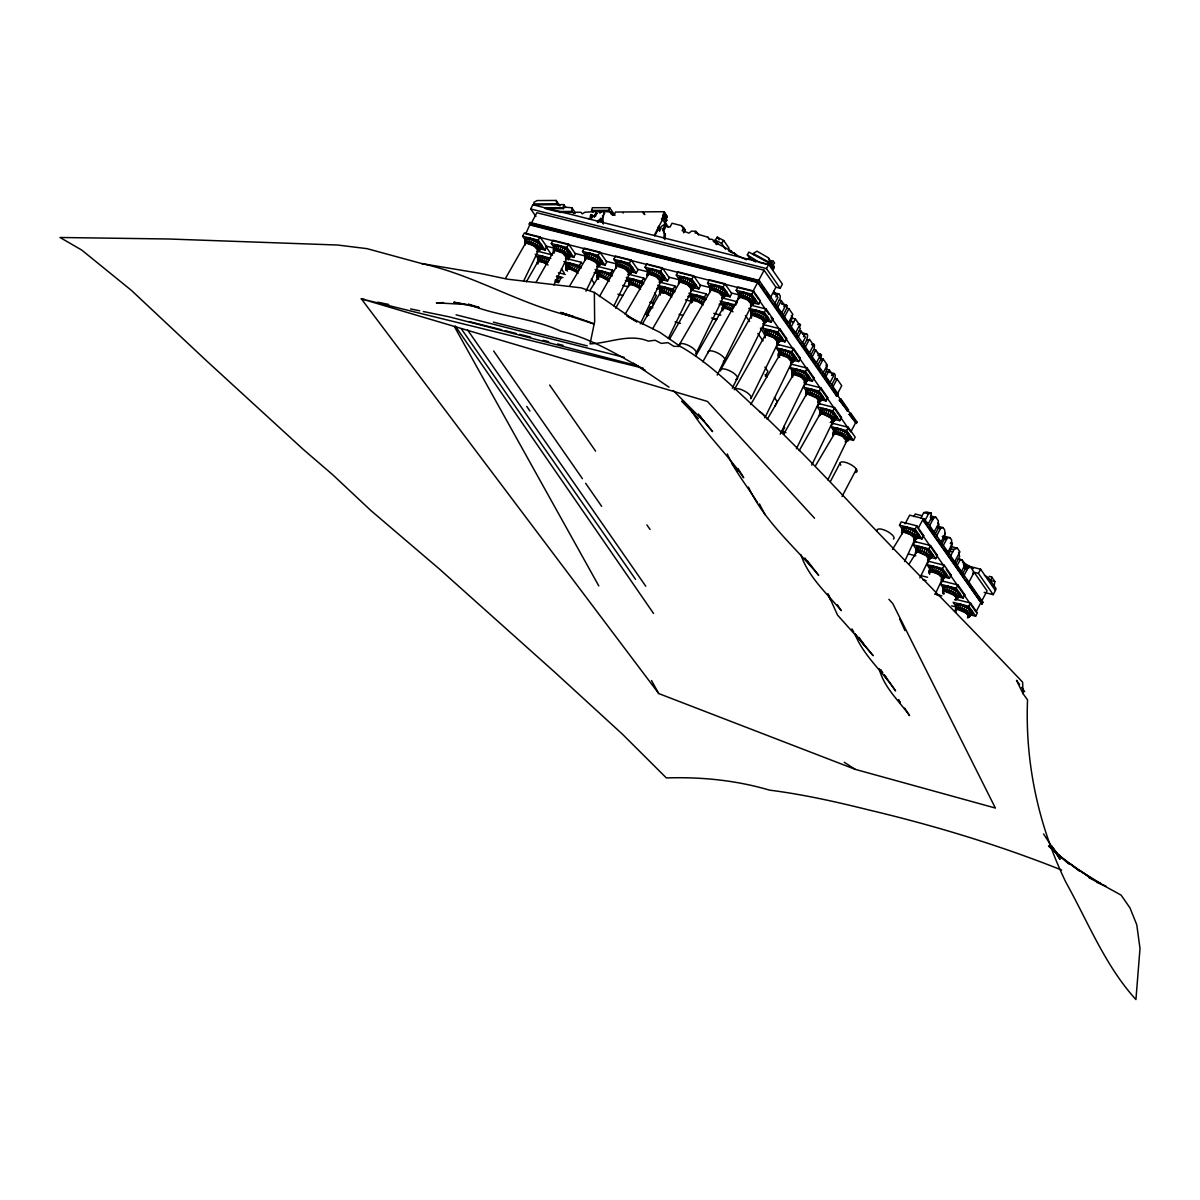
<?xml version="1.0" encoding="UTF-8"?>
<svg xmlns="http://www.w3.org/2000/svg" width="1200" height="1200" viewBox="0 0 1200 1200"><rect width="100%" height="100%" fill="white"/><g stroke="black" fill="none" stroke-linecap="round" stroke-linejoin="round"><path stroke-width="1.5" d="M523.605 281.085L538.26 250.875L534.015 245.925L527.325 243.405L528.54 237.885L534.81 239.88L541.68 245.145L542.055 247.905L537 251.73L542.055 247.905C540.135 241.845 531.765 237.81 525.615 238.845L525.255 243.705L505.485 278.415M539.895 261.465L541.095 255.96L549.54 259.14L546.57 263.985L541.41 261.735L537.825 261.78L526.335 281.85M553.875 284.985L566.91 258.135L562.65 253.17L555.975 250.65L557.19 245.13L563.46 247.125L570.33 252.39L570.705 255.15L565.65 258.99L570.705 255.15C568.785 249.09 560.4 245.055 554.265 246.09L553.905 250.95L535.98 282.405M568.545 268.71L569.745 263.205L580.14 267.72L576.765 272.295L570.045 268.98L567.315 268.725L566.085 270.36L566.295 264.87L567.135 263.595L569.745 263.205M588.735 258.825L587.235 258.555L588.435 253.035L590.325 253.38L588.735 258.825L595.455 262.14L598.17 266.04L585.945 291.21M601.305 276.9L599.79 276.615L601.005 271.11L602.88 271.44L601.305 276.9L609.285 281.295M613.935 305.835L629.415 273.945L625.155 268.98L618.48 266.46L619.695 260.94L625.965 262.935L632.835 268.2L633.21 270.975L628.155 274.8L633.51 270.405M631.05 284.535L632.25 279.015L642.645 283.53L639.27 288.105L632.55 284.805L628.98 284.835L615.645 308.16M640.305 323.805L660.675 281.85L656.415 276.885L649.74 274.365L650.94 268.86L657.21 270.84L664.095 276.105L664.455 278.88L659.4 282.705L664.755 278.31M662.295 292.44L663.51 286.92L673.89 291.435L670.515 296.01L665.505 293.25L660.225 292.74L642.3 324.195M668.295 338.43L691.92 289.755L687.675 284.79L680.985 282.27L682.2 276.765L684.075 277.095M703.05 305.01L698.52 301.92L693.555 300.345L694.755 294.825L696.645 295.17M696.285 353.04L723.18 297.66L718.92 292.695L712.245 290.175L713.445 284.67L719.715 286.665L726.6 291.915L726.96 294.69L721.905 298.515L727.26 294.12M724.8 308.25L726.015 302.73L734.445 305.925L731.475 310.77L726.315 308.52L722.73 308.55L695.58 356.265M717.165 375.12L751.83 304.905L747.57 299.955L740.895 297.435L742.095 291.915L748.365 293.91L755.25 299.16L755.61 301.935L750.555 305.76L755.91 301.365M732.315 388.245L764.385 322.98L761.67 319.065L753.45 315.495L754.65 309.975L760.935 311.97L767.805 317.235L768.18 320.01L763.11 323.835L768.18 320.01C766.245 313.935 757.875 309.9 751.74 310.935L751.38 315.795L720.54 370.005M751.2 398.07L778.095 342.675L773.835 337.725L767.16 335.205L768.36 329.685L774.63 331.68L781.515 336.945L781.875 339.705L776.82 343.545L781.875 339.705C779.955 333.645 771.585 329.61 765.45 330.645L765.09 335.505L734.25 389.715A9.48 3.345 27.7 0 1 744.765 391.185A9.48 3.345 27.7 0 1 750.675 398.775M764.91 417.78L791.79 362.385L787.545 357.435L780.855 354.915L782.07 349.395L788.34 351.39L795.21 356.655L795.585 359.415L790.53 363.24M780.24 434.13L805.5 382.095L801.24 377.145L794.565 374.625L795.765 369.105L802.05 371.1L808.92 376.365L809.28 379.125L804.225 382.95L809.58 378.555M796.395 448.8L819.21 401.805L816.495 397.905L808.275 394.335L809.475 388.815L811.35 389.16M823.485 414.315L821.97 414.045L823.185 408.525L825.06 408.87L823.485 414.315L830.19 417.615L832.905 421.515L811.725 465.165M827.88 479.835L846.615 441.225L842.355 436.275L835.68 433.755L836.88 428.235L838.77 428.58M915.09 538.995L910.875 534.81L904.2 532.29L905.4 526.785L913.845 529.965L919.17 535.245L915.09 538.995L904.545 561.6M919.875 577.95L928.845 559.485L926.13 555.585L917.895 552L919.11 546.495L925.38 548.475L932.265 553.74L932.625 556.515L927.57 560.34L932.925 555.945M935.205 594.3L942.51 578.4L938.28 574.23L931.605 571.71L932.805 566.205L939.09 568.185L945.96 573.45L946.335 576.225L941.265 580.05L946.635 575.655M955.83 599.46L955.725 597.165L953.535 595.005L945.315 591.42L946.515 585.9L952.785 587.895L959.67 593.16L960.03 595.935L954.975 599.76L960.03 595.935C958.11 589.86 949.74 585.825 943.605 586.875L942.855 593.07L943.365 587.01L944.01 589.17L940.62 584.28L942.33 581.01L957.96 584.955L964.815 594.81L963.09 598.08L958.425 596.895M968.385 617.52L968.775 616.185L966.09 613.065L957.87 609.495L959.085 603.975L965.355 605.97L972.225 611.22L972.6 613.995L967.53 617.82L972.9 613.425M782.925 315.63L786.84 308.145L786.99 305.55L781.485 303.33L782.175 304.335M831.36 385.455L835.02 378.48L835.215 374.925L834.27 373.545L829.47 372.33M973.065 574.29L973.245 571.02L970.545 567.12L963.705 565.395M604.26 212.31L602.64 219.66L603.315 223.995L602.1 218.895L604.26 212.31L603.45 211.35L610.95 212.07L612.885 214.845M928.11 524.19L930.69 519.27L931.365 513.195L926.565 511.98L923.715 512.61L920.7 518.355M663.81 238.185L664.38 233.385L662.715 229.365L665.775 223.545L661.485 226.365L659.4 230.37L657.39 229.32M664.8 239.595L665.355 234.81L662.715 229.365M663.06 215.805L664.125 211.71L667.17 216.675L665.97 219.99L666.87 220.215L664.38 223.035L665.625 223.35L661.47 218.85L663.96 216.03L663.06 215.805L665.97 219.99M935.115 534.36L938.415 528.06L938.955 524.115L938.085 522.855M991.035 581.46L991.665 576.945L989.28 576.345M994.185 585.975L994.815 581.475L991.665 576.945M823.545 376.68L826.32 371.4L827.01 366.63L825.93 365.085M585.33 255.135L585.285 254.13L584.775 260.205L585.525 253.995L588.435 253.035M834.27 428.625L833.22 435.405L833.97 429.195L836.88 428.235M528.84 243.675L530.445 238.23M541.41 261.735L543 256.29M557.49 250.92L559.095 245.475M555.39 279.705L555.105 281.445L558.57 282.75L561.075 277.65L558.855 276.69L556.8 281.985M570.045 268.98L571.65 263.55M619.995 266.73L621.6 261.285M632.55 284.805L634.155 279.36M651.24 274.635L652.845 269.19M663.81 292.71L665.415 287.265M682.5 282.54L684.105 277.11L690.63 279.945L695.97 285.225L692.985 289.59L690.66 290.61L696.015 286.215M695.055 300.615L696.66 295.17L701.025 296.82L705.15 299.34L701.775 303.915M713.745 290.445L715.35 285.015M726.315 308.52L727.92 303.075M742.395 297.705L744 292.26M754.965 315.765L756.57 310.32M768.66 335.475L770.265 330.03M782.37 355.185L783.975 349.74M796.08 374.895L797.67 369.45M809.775 394.605L811.38 389.16M837.18 434.025L838.785 428.58L847.275 432.75L850.65 436.695L846.57 440.445M905.7 532.56L907.305 527.13M919.41 552.27L921.015 546.84M933.12 571.98L934.725 566.535M946.815 591.69L948.42 586.245M959.385 609.765L960.99 604.32M553.785 247.8L554.04 246.225L554.01 253.26M585.03 255.705L585.09 259.725M616.29 263.61L616.035 268.11L616.245 262.62L616.29 263.61L617.07 261.33L619.695 260.94M739.485 292.305L738.435 299.085L738.645 293.58L739.485 292.305L742.095 291.915M793.155 369.495L791.865 374.715L792.6 377.235L792.315 370.77L793.155 369.495L795.765 369.105M809.475 388.815L806.85 389.205L806.025 390.48L805.815 395.985L806.325 389.91L806.685 392.685L806.37 390.9M817.575 365.49L820.695 359.55L821.445 355.125L817.35 353.01M833.475 430.89L833.535 434.925M803.775 345.645L806.895 339.705L807.66 335.295L806.79 334.035L801.99 332.82L802.86 334.08M617.07 261.33L616.41 266.775L599.4 296.595M694.755 294.825L692.145 295.215L691.485 300.645L669.855 338.595M726.015 302.73L723.39 303.12L722.73 308.55M806.85 389.205L806.205 394.635L783.66 434.22M823.185 408.525L820.56 408.915L819.9 414.345L799.2 450.675M932.805 566.205L929.895 567.165L929.64 574.32M959.085 603.975L956.16 604.935L955.905 612.09M789.57 325.485L792.45 317.16L791.31 315.51M537.93 264.075L537.645 257.625L538.485 256.35L541.095 255.96M567.435 271.095L566.4 269.895L567.135 263.595M660.885 287.31L659.565 291.645L660.33 295.035L660.06 288.585L660.885 287.31L663.51 286.92M751.485 318.105L751.215 311.655L750.99 317.145L751.215 311.655L752.04 310.365L754.65 309.975M534.12 204.825L533.985 202.26L537.12 200.565L556.155 200.445L559.95 205.905M610.95 212.07L610.59 213.345L614.055 215.295L615.45 212.04L622.575 211.995L623.115 213.015L623.655 211.98L642.945 211.86L644.88 214.635M557.205 204.675L556.155 200.445M599.415 212.07L601.05 212.13L599.94 212.835L599.055 211.38L584.88 212.235L582.24 213.87L580.815 212.265L576.015 212.295L573.78 213.48L571.98 211.44L556.92 211.53L545.415 208.62L563.535 208.62L563.82 204.63L533.31 204.825M563.535 208.62L563.37 206.175M592.83 212.19L591.6 210.42L592.38 207.72L609.645 207.705L614.97 215.355M612.06 214.86L608.895 210.3L609.645 207.705M530.535 244.215L532.59 238.905M543.09 262.275L545.145 256.98M559.185 251.46L561.225 246.165M571.74 269.52L573.795 264.225M590.43 259.365L592.485 254.07L598.83 257.565L602.205 261.495L599.22 265.875L596.895 266.895L602.25 262.485M603 277.425L605.04 272.13L607.275 273.105L611.385 275.625L608.01 280.2M621.69 267.27L623.73 261.975M634.245 285.345L636.3 280.035M652.935 275.175L654.99 269.88M665.505 293.25L667.545 287.94M684.195 283.08L686.235 277.785M696.75 301.155L698.805 295.845M715.44 290.985L717.495 285.69M728.01 309.06L730.05 303.75M744.09 298.245L746.145 292.935M756.66 316.305L758.7 311.01M770.355 336.015L772.41 330.705M784.065 355.725L786.105 350.415M797.76 375.435L799.815 370.125M811.47 395.145L813.525 389.835L819.87 393.33L823.245 397.275L820.26 401.655L817.935 402.66L823.29 398.265M825.18 414.855L827.22 409.545L833.565 413.04L836.955 416.985L833.97 421.365L830.415 422.385L833.97 421.365L836.7 418.545C834.765 412.485 826.395 408.45 820.26 409.485M838.875 434.565L840.93 429.255M907.395 533.1L909.45 527.805M921.105 552.81L923.16 547.515M934.815 572.52L936.855 567.225M948.51 592.23L950.565 586.935M961.08 610.305L963.12 604.995M532.29 244.98L534.81 239.88M544.86 263.04L547.38 257.94M560.94 252.225L563.46 247.125M573.51 270.285L576.015 265.2M592.2 260.13L594.705 255.03M604.755 278.205L607.275 273.105M623.445 268.035L625.965 262.935M636.015 286.11L638.52 281.01M654.705 275.94L657.21 270.84M667.26 294.015L669.78 288.915M685.95 283.845L688.47 278.76M698.52 301.92L701.025 296.82M717.21 291.75L719.715 286.665M729.765 309.825L732.285 304.725M745.86 299.01L748.365 293.91M758.415 317.07L760.935 311.97M772.125 336.78L774.63 331.68M785.82 356.49L788.34 351.39M799.53 376.2L802.05 371.1M813.24 395.91L815.745 390.81M826.935 415.62L829.455 410.52M840.645 435.33L843.15 430.23M909.165 533.865L911.67 528.78M922.875 553.575L925.38 548.475M936.57 573.285L939.09 568.185M950.28 592.995L952.785 587.895M962.835 611.07L965.355 605.97M535.905 216.435L530.685 208.935L532.875 204.765L768.675 264.42L782.37 284.115L780.195 288.285L775.905 287.205L764.085 270.21L536.85 212.715L531.3 223.29L756.735 280.32M537.84 251.445L539.805 250.095C538.08 244.65 530.58 241.035 525.075 241.965L524.88 245.055L525.39 238.98L526.035 241.155L522.63 236.25L524.355 232.995L539.985 236.94L546.825 246.795L545.115 250.065L540.435 248.88M529.95 224.445L525.75 233.85L567.315 244.365M525.615 238.845L528.54 237.885M525.435 239.97L525.915 238.275M526.995 237.9L525.255 243.705M536.97 241.08L534.015 245.925M545.115 250.065L538.26 240.21L539.985 236.94M538.92 242.415L535.56 246.975M540.54 243.795L536.82 248.07M541.68 245.145L537.735 249.135M542.31 246.345L538.23 250.095M542.355 247.335L538.365 251.055L536.97 251.07L552.54 255M538.485 256.35L537.435 263.115L538.185 256.92L539.25 256.545L549.24 259.71M539.55 255.975L538.68 261.48M554.685 248.4L551.28 243.51L553.005 240.24L568.62 244.185L575.475 254.04L573.765 257.31L569.085 256.125M554.265 246.09L557.19 245.13M555.645 245.145L553.905 250.95M565.62 248.325L562.65 253.17M573.765 257.31L566.91 247.455L568.62 244.185M567.57 249.66L564.195 254.22M569.175 251.04L565.47 255.33M570.33 252.39L566.385 256.38M591.675 218.265L592.215 217.23L590.34 216.12L591.15 214.56L594.36 216.84L595.395 216.255L596.895 213.39L595.575 211.395M570.96 253.59L566.88 257.34M571.005 254.58L570.165 255.87L567.555 256.26M568.365 260.025L570.03 256.86M590.34 216.12L591.69 216.465L588.885 218.79M566.595 264.3L566.4 269.895M568.2 263.22L567.315 268.725M593.835 216.075L596.37 212.625L596.895 213.39M597.36 221.85L600.735 218.4L601.365 221.91L600.735 218.4M585.09 255.075L582.54 251.415L584.25 248.145L599.88 252.09L606.735 261.945L605.01 265.215L598.785 263.64M597.885 222.615L601.26 219.165M604.8 213.075L603.99 212.115M578.19 266.385L575.22 271.23M581.19 267.99L579.465 265.53L581.19 262.26L565.56 258.3M586.89 253.05L586.005 258.57L569.985 285.435M596.88 256.23L593.91 261.075M605.01 265.215L598.155 255.36L599.88 252.09M598.83 257.565L595.455 262.14M600.435 258.945L596.73 263.235M601.59 260.295L597.645 264.3M598.8 264.165L601.725 263.205L596.88 266.22L612.435 270.165L613.29 271.395M602.205 261.495L598.125 265.245M598.38 271.5L597.06 275.82L597.825 279.225L597.555 272.775L598.38 271.5L601.005 271.11M597.855 272.205L597.105 276.72L598.695 279M599.46 271.125L598.575 276.63L589.92 290.49M616.335 262.995L613.785 259.32L615.51 256.05L631.125 259.995L637.98 269.85L636.27 273.12L631.59 271.95M609.435 274.29L606.465 279.15M612.435 275.895L610.725 273.435L612.435 270.165M618.15 260.97L616.41 266.775M628.125 264.135L625.155 268.98M636.27 273.12L629.415 263.265L631.125 259.995M630.075 265.47L626.7 270.045M631.68 266.85L627.975 271.14M632.835 268.2L628.89 272.205M633.465 269.4L629.385 273.15M629.64 279.405L628.59 286.185L629.34 279.975L632.25 279.015M630.705 279.03L629.82 284.535M654.3 235.215L662.73 219.165M654.75 235.875L657.84 229.965M663.69 230.775L666.15 226.11L665.16 224.7M650.94 268.86L648.33 269.25L648.45 272.115L645.045 267.225L646.755 263.955L662.385 267.9L669.24 277.755L667.515 281.025L662.85 279.855L659.385 282.045M640.695 282.195L637.725 287.055M643.695 283.8L641.97 281.34L643.695 278.07L628.065 274.11M647.79 269.955L647.28 276.015L648.33 269.25M647.835 270.945L648.03 269.82C654.165 268.77 662.535 272.805 664.455 278.88M649.395 268.875L648.51 274.38L625.125 314.25M659.385 272.04L656.415 276.885M667.515 281.025L660.66 271.17L662.385 267.9M666.15 226.11L670.02 227.1L672.045 223.245L681.24 225.57L683.61 227.79L682.08 230.7L689.055 233.1L691.545 231.075L695.85 231.345L698.61 235.05M661.335 273.375L657.96 277.95M683.565 232.815L685.095 229.905L683.61 227.79M662.94 274.755L659.235 279.045M664.095 276.105L660.15 280.11M664.71 277.32L660.63 281.055M647.31 315.96L646.41 314.685L650.385 307.125L652.86 307.755M652.32 303.195L656.325 295.605L654.555 293.07M661.965 286.935L661.08 292.44M682.2 276.765L679.05 277.86L679.71 280.05L676.29 275.13L678.015 271.86L693.63 275.82L700.485 285.675L698.775 288.945L692.535 287.355M671.94 290.1L668.97 294.96M679.05 277.86L678.54 283.92L679.575 277.155M674.94 291.705L673.23 289.245L674.94 285.975L659.325 282.015M679.095 278.85L678.855 283.455M680.655 276.78L679.77 282.285L652.68 328.665M690.63 279.945L687.675 284.79M698.775 288.945L691.92 279.09L693.63 275.82M692.58 281.28L689.205 285.855M715.425 241.56L716.46 244.5L715.425 241.56L711.765 239.22L709.515 239.34L707.97 237.255L699.345 234.645L697.125 232.92M694.185 282.66L690.48 286.95M695.34 284.01L691.395 288.015M695.97 285.225L691.89 288.975M693.21 294.84L691.485 300.645M713.445 284.67L710.295 285.765L710.67 288.54L707.55 283.035L709.26 279.765L724.89 283.725L731.745 293.58L730.02 296.85L725.355 295.665L722.76 298.215M703.2 298.005L700.23 302.865M706.2 299.61L704.475 297.15L706.2 293.88L690.57 289.92L692.01 289.935L695.475 286.92L692.565 287.88M710.835 285.06L709.785 291.825L710.535 285.63C716.67 284.595 725.04 288.615 726.96 294.69M710.295 285.765L710.1 291.36M711.9 284.685L711.015 290.19L679.335 344.7M714.99 242.37L731.025 250.785L730.425 251.925L734.01 252.84L737.685 255.69L746.22 259.71L749.67 258.225L755.715 262.005M721.89 287.85L718.92 292.695M730.02 296.85L723.165 286.995L724.89 283.725M723.84 289.185L720.465 293.76M725.445 290.58L721.74 294.855M726.6 291.915L722.655 295.92M727.215 293.13L723.135 296.88M749.67 258.225L747.345 254.88L748.815 252.075L769.74 263.385L768.975 264.84M724.47 302.745L723.585 308.265M738.945 293.01L739.59 295.185L736.2 290.28L737.91 287.01L753.54 290.97L760.395 300.825L758.67 304.095L752.46 303.03M702.795 361.815L738.405 298.29L740.895 297.435M740.55 291.93L739.665 297.435M736.35 302.52L738.855 297.765M750.54 295.095L747.57 299.955M764.085 270.21L758.535 280.77L759.51 281.01L758.58 282.795L530.37 225.06M758.67 304.095L751.815 294.24L753.54 290.97M758.145 282.18L759.09 280.395L529.905 222.42L528.96 224.19L758.145 282.18L837.375 396.105L838.305 394.335L759.09 280.395M773.535 268.86L768.795 262.02L769.56 260.565L768.375 257.79L756.99 251.175L753.135 253.56L754.08 254.925M780.195 288.285L766.485 268.59L768.675 264.42M752.49 296.43L749.115 301.005M754.095 297.825L750.39 302.1M755.25 299.16L751.305 303.165M755.865 300.375L751.785 304.125M772.77 270.315L774.315 267.39L773.13 264.615M753.12 309.99L751.38 315.795M775.905 287.205L770.355 297.765L766.41 292.095M763.095 313.17L760.125 318.015M766.095 309.03L772.95 318.885L771.24 322.155L764.385 312.3L766.095 309.03L750.465 305.085L751.92 305.085L755.385 302.07L754.305 302.445M765.045 314.505L761.67 319.065M775.875 296.925L777.015 294.735L778.95 293.985L780.27 295.89L780.135 298.395L776.16 305.955M766.65 315.885L762.945 320.175M774.555 303.81L777.915 297.435L773.7 291.39M767.805 317.235L763.86 321.225M765.015 331.725L762.465 328.065L764.175 324.795L779.805 328.74L786.66 338.595L784.935 341.865L778.71 340.29M763.965 323.535L768.48 319.425M768.435 318.435L764.355 322.185M767.94 320.13L765.03 321.105M765.45 330.645L768.36 329.685M781.29 300.57L777.42 307.935L781.38 313.62L785.25 306.27L781.29 300.57L779.25 300.06M766.815 329.7L765.09 335.505M786.84 308.145L788.88 308.67L784.17 317.64L787.155 321.945M776.805 332.88L773.835 337.725M784.935 341.865L778.08 332.01L779.805 328.74M778.755 334.215L775.38 338.775M780.36 335.595L776.655 339.885M788.16 323.37L792.87 314.4L788.88 308.67M781.515 336.945L777.57 340.935M782.07 349.395L779.445 349.785L779.565 352.665L776.16 347.775L777.885 344.505L793.5 348.45L800.355 358.305L798.645 361.575L793.965 360.39M782.175 339.135L778.185 342.855L776.805 342.87M782.13 338.145L778.05 341.895M781.65 339.84L778.725 340.815M790.905 327.33L795.33 318.9L791.91 318.03M765.375 376.26L767.91 371.445L764.88 367.08M778.92 350.49L778.41 356.565L779.445 349.785M778.965 351.48L778.17 355.005L779.76 357.285M780.525 349.41L779.64 354.93L750.72 404.55M795.945 336.975L800.37 328.545L799.41 327.18L800.535 325.05L799.575 323.67L797.595 324.57M797.985 337.5L801.255 331.245L799.23 330.735M790.5 352.59L787.545 357.435M798.645 361.575L791.79 351.72L793.5 348.45M792.45 353.925L789.09 358.485M803.43 336.78L804.57 334.605L806.79 334.035M794.07 355.305L790.35 359.58M795.21 356.655L791.265 360.645M802.185 343.545L805.47 337.305L801.255 331.245M792.42 371.145L789.87 367.47L791.58 364.2L807.21 368.16L814.065 378.015L812.34 381.285L807.675 380.1M793.98 360.495L795.345 359.55L791.895 362.565L795.885 358.845M795.84 357.855L791.76 361.605M792.36 371.76L792.615 370.2M774.825 406.275L777.255 401.655L774.36 397.485M794.22 369.12L793.35 374.64L767.19 419.385M813.54 345.09L809.115 353.52L805.035 347.655L809.46 339.21L813.54 345.09L811.515 344.565L813.615 343.86L814.5 345.135L814.26 348.54L810.615 355.485M804.21 372.3L801.24 377.145M811.875 357.48L815.775 350.055L813.735 349.53M812.34 381.285L805.5 371.43L807.21 368.16M806.16 373.635L802.785 378.195M807.765 375.015L804.06 379.29M808.92 376.365L804.975 380.355M807.015 392.145L803.565 387.18L805.29 383.91L820.92 387.87L827.76 397.725L826.05 400.995L821.37 399.81M815.775 350.055L819.945 356.055L816.045 363.495L812.925 358.98M807.675 380.205L809.055 379.26L804.21 382.29M809.535 377.565L805.47 381.315M819.825 358.245L823.23 359.115L818.835 367.5L820.875 370.41M807.93 388.83L806.205 394.635M822.9 373.335L827.31 364.965L823.23 359.115M817.905 391.995L814.95 396.855M825.585 377.19L829.365 369.99L825.945 369.12M826.05 400.995L819.195 391.14L820.92 387.87M819.87 393.33L816.495 397.905M821.475 394.725L817.77 399M822.63 396.06L818.67 400.065M819.825 410.565L817.275 406.89L819 403.62L834.615 407.58L841.47 417.435L839.76 420.705L835.08 419.52M829.74 383.175L833.535 375.975L829.365 369.99M821.385 399.915L822.765 398.97L817.92 402M823.245 397.275L819.165 401.025M821.64 408.54L819.9 414.345M835.02 378.48L837.06 378.99L832.665 387.375L836.385 392.745M837.375 396.105L836.385 395.85L841.725 385.695L837.06 378.99M831.615 411.705L828.645 416.565M839.76 420.705L832.905 410.85L834.615 407.58M839.385 400.155L841.035 399.12L848.46 409.8L847.785 411.09L839.385 400.155L847.785 411.09M833.565 413.04L830.19 417.615M840.36 400.41L841.035 399.12M835.17 414.435L831.465 418.71M836.325 415.77L832.38 419.775M833.535 430.275L830.985 426.6L832.695 423.33L848.325 427.29L855.18 437.145L853.455 440.415L847.23 438.84M836.955 416.985L832.875 420.735M837 417.975L835.095 419.625M835.335 428.25L834.45 433.755L815.67 465.51M846.81 410.835L848.46 409.8M849.27 414.375L850.92 413.34L857.04 422.145L856.365 423.42L849.27 414.375L856.365 423.42M850.245 414.63L850.92 413.34M845.325 431.415L842.355 436.275M853.455 440.415L846.6 430.56L848.325 427.29M847.275 432.75L843.9 437.325M848.88 434.145L845.175 438.42M838.035 394.815L837.06 394.575L856.065 421.89L850.77 431.97L771.06 317.325M850.035 435.48L846.09 439.485M850.17 438.39L845.34 442.08L850.695 437.685L849.87 438.96L847.245 439.35M830.52 481.275L840.105 463.02M842.07 496.47L856.395 469.17M905.4 526.785L902.79 527.175L902.91 530.04L899.505 525.15L901.215 521.88L916.845 525.84L923.7 535.695L921.975 538.965L917.31 537.78M902.25 527.88L901.74 533.94L902.79 527.175M902.295 528.87L902.49 527.745C908.625 526.695 916.995 530.73 918.915 536.805L913.86 540.63L918.915 536.805M905.115 523.8L909.645 515.16L924.3 518.865L927.135 522.945M903.855 526.8L902.97 532.305L892.485 549.42M913.86 516.615L915.24 514.005L922.08 515.73M913.845 529.965L910.875 534.81M921.975 538.965L915.135 529.11L916.845 525.84M915.795 531.3L912.42 535.875M918.03 528.69L923.325 518.625L925.215 521.34M927.39 522.465L982.92 602.31L981.99 604.095L923.625 520.155L924.3 518.865M917.4 532.68L913.695 536.97M924.375 521.7L928.515 513.825L931.365 513.195M918.555 534.03L914.61 538.035M916.605 549.75L913.2 544.86L914.925 541.59L930.555 545.535L937.395 555.39L935.685 558.66L931.005 557.49M917.31 537.885L918.69 536.94L913.845 539.97M916.485 546.885L915.45 553.65L916.185 547.455L919.11 546.495M917.565 546.51L916.68 552.015L908.955 564.255M935.835 517.23L933.615 518.085L929.28 526.335L933.765 532.785L938.13 524.49L938.325 520.8L935.835 517.23L930.72 515.925M927.54 549.675L924.585 554.52M935.685 558.66L928.83 548.805L930.555 545.535M936.315 536.46L940.68 528.15L943.065 527.61L944.655 529.89L945.045 534.435L940.68 542.73L938.94 540.225M929.49 551.01L926.13 555.585M931.11 552.39L927.39 556.68M932.265 553.74L928.305 557.745M929.46 568.245L926.91 564.57L928.62 561.3L944.25 565.245L951.105 575.1L949.395 578.37L943.155 576.795M932.88 554.955L928.8 558.705M945.36 533.325L943.32 537.21L946.515 539.4M941.67 544.23L944.475 538.875M931.275 566.22L929.535 572.025M943.005 546.075L947.37 537.78L950.085 537.705L951.63 539.925L951.315 545.685L947.625 552.705M941.25 569.385L938.28 574.23M949.08 554.43L952.41 543.465L951.81 542.61L950.31 543.195M949.395 578.37L942.54 568.515L944.25 565.245M957.375 548.19L953.97 549.495L950.28 556.53L954.36 562.395L959.91 551.835L957.375 548.19L950.535 546.45M943.2 570.72L939.825 575.295M944.805 572.1L941.1 576.39M945.96 573.45L942.015 577.455M943.185 577.32L946.095 576.36L941.25 579.39M946.59 574.65L942.51 578.4M943.605 586.875L946.515 585.9M955.71 563.91L959.625 556.44L958.545 552.3M943.41 588L942.615 591.51L944.205 593.805M944.97 585.915L943.245 591.735M962.235 559.905L960.285 559.575L956.895 566.04L961.155 572.175L963.93 566.895L963.915 562.32L962.235 559.905L958.815 559.035M962.625 573.855L965.16 568.995L964.29 567.735L965.835 564.795L964.875 563.415L963.285 563.73M954.96 589.095L951.99 593.94M963.09 598.08L956.235 588.225L957.96 584.955M963.81 575.985L967.92 568.14L970.545 567.12M956.91 590.43L953.535 595.005M958.515 591.81L954.81 596.1M959.67 593.16L955.725 597.165M960.285 594.36L956.205 598.11M960.33 595.35L959.505 596.64L956.88 597.03M957.54 603.99L955.8 609.795M968.58 582.855L974.13 572.28L978.405 573.36L993.225 594.675L995.415 590.505L980.595 569.205L963.48 564.87M978.405 573.36L980.595 569.205M967.515 607.155L964.545 612.015M970.515 603.03L977.37 612.885L975.66 616.155L968.805 606.3L970.515 603.03L955.875 599.325L956.295 599.94M969.465 608.49L966.09 613.065M971.07 609.885L967.365 614.16M987.54 579.18L988.365 577.605L984.435 575.265M972.225 611.22L968.28 615.225M972.855 612.435L968.775 616.185M995.31 590.355L996.135 588.795L988.365 577.605M717.855 243.885L715.2 240.06L717.345 237.165L723.69 240.495L729.135 248.325M725.67 249.33L721.545 243.375L723.69 240.495M554.565 245.52L553.245 249.855L553.845 251.82M566.49 258.69L568.44 257.34C566.73 251.895 559.215 248.295 553.725 249.225L553.53 252.3M584.985 254.715L585.825 253.425M597.75 266.595L599.7 265.245C597.975 259.8 590.475 256.2 584.97 257.13L585.165 258.87M628.995 274.5L630.945 273.15C629.235 267.705 621.72 264.105 616.23 265.035L616.35 267.63M660.255 282.405L662.205 281.055C660.48 275.625 652.98 272.01 647.475 272.94L647.67 274.68M691.5 290.31L693.45 288.96C691.74 283.53 684.225 279.915 678.735 280.845L678.915 282.585M692.145 295.215L690.81 299.55L691.59 302.955L691.605 295.92L691.98 298.695M723.39 303.12L722.355 309.9L722.07 307.455L723.51 306.48L732.45 309.33M751.41 305.46L753.36 304.125C751.635 298.68 744.135 295.065 738.63 295.995L738.75 298.605M765.75 330.075L764.415 334.41L765.195 337.815M777.675 343.245L779.625 341.895C777.9 336.45 770.4 332.85 764.895 333.78L764.7 336.855M791.37 362.955L793.32 361.605C791.61 356.16 784.11 352.545 778.605 353.49L778.785 355.215M805.08 382.665L807.03 381.315C805.305 375.87 797.805 372.255 792.3 373.185L792.105 376.275M818.79 402.375L820.74 401.025C819.015 395.58 811.515 391.965 806.01 392.895L805.575 394.425M820.56 408.915L819.51 415.695L819.72 412.605C825.21 411.675 832.71 415.29 834.435 420.735L832.485 422.085M833.43 429.9L833.97 429.195C840.105 428.16 848.475 432.18 850.395 438.255L847.665 441.075L845.325 441.42M846.195 441.78L848.145 440.445C846.42 435 838.92 431.385 833.415 432.315L833.61 434.055M914.715 540.33L916.665 538.98C914.94 533.55 907.44 529.935 901.935 530.865L902.13 532.605M928.41 560.04L930.375 558.69C928.65 553.26 921.15 549.645 915.645 550.575L915.825 552.315M930.195 566.58L929.145 573.36M942.12 579.75L944.07 578.4C942.345 572.97 934.845 569.355 929.34 570.285L929.115 572.58M943.905 586.29L943.35 594.03M956.46 604.365L955.41 611.145M772.665 265.035L774.585 263.04L773.31 261.225L771.405 263.22L768.375 257.79M569.1 256.245L565.62 258.315M629.505 274.125L632.97 271.11L631.905 271.485M956.34 599.085L959.805 596.07M783.855 306.675L786.285 304.545M831.495 375.465L834.27 373.545M820.545 353.82L817.92 355.545L819.945 356.055M764.385 322.98L765.915 322.185C764.19 316.74 756.69 313.14 751.2 314.07L751.32 316.665M956.25 598.905L957.78 598.11C956.055 592.665 948.555 589.065 943.05 589.995L942.825 592.29M968.805 616.965L970.335 616.185C968.61 610.74 961.11 607.125 955.62 608.055L955.38 610.35M831.63 422.37L832.995 421.695M540.75 248.415L541.815 248.04M569.4 255.66L570.465 255.285M585.525 253.995C591.66 252.96 600.03 256.995 601.95 263.07M616.77 261.915C622.905 260.865 631.29 264.9 633.21 270.975M691.845 295.785L698.505 296.415L704.85 299.925M723.09 303.69L727.62 303.645L734.145 306.495M806.55 389.775C812.7 388.74 821.07 392.775 822.99 398.835M835.395 419.055L836.46 418.68M931.32 557.025L932.385 556.65L931.02 557.595M929.895 567.165C936.03 566.115 944.4 570.15 946.335 576.225M956.16 604.935C962.295 603.9 970.665 607.92 972.6 613.995M971.295 614.505L972.36 614.13L969.45 615.09M443.505 302.595L436.335 302.865L466.77 304.485L453.78 302.22L478.875 307.455M526.11 243.42L527.325 243.405M554.76 250.665L555.975 250.65M586.005 258.57L587.235 258.555M599.1 263.58L600.645 263.565M617.265 266.475L618.48 266.46M630.06 272.07L631.605 272.055M648.51 274.38L649.74 274.365M598.575 276.63L599.79 276.615M679.77 282.285L680.985 282.27M711.015 290.19L712.245 290.175M721.89 297.855L724.71 296.865C722.985 291.435 715.485 287.82 709.98 288.75L710.175 290.49M692.325 300.36L693.555 300.345M752.235 315.51L753.45 315.495M765.93 335.22L767.16 335.205M779.025 340.23L780.57 340.215M779.64 354.93L780.855 354.915M793.35 374.64L794.565 374.625M807.045 394.35L808.275 394.335M820.755 414.045L821.97 414.045M834.45 433.755L835.68 433.755M847.545 438.78L849.09 438.765M902.97 532.305L904.2 532.29M916.68 552.015L917.895 552M927.54 559.68L928.935 559.665M930.39 571.725L931.605 571.71M943.485 576.75L945.015 576.735M944.085 591.435L945.315 591.42M956.655 609.495L957.87 609.495M967.515 617.16L970.995 615.075L975.66 616.155M533.505 203.94L556.59 203.79M591.6 210.42L608.895 210.3M600.51 211.365L603.45 211.35M559.215 212.4L572.595 212.31M599.595 212.145L601.05 212.13M664.125 211.71L644.52 211.845L643.53 213.72L642.945 211.86M544.815 207.735L562.92 207.735M1051.545 845.745L1059.75 857.145L1050.27 845.415L1059.075 855.675L1048.53 845.94L1068.945 863.895L1058.16 854.64L1079.445 870.945L1068.255 862.44L1090.11 877.635L1078.56 869.835L1101.09 883.77L1088.805 877.365L1121.085 895.095L1129.98 907.92L1136.775 924.78L1140 948.45L1135.935 999.555C1105.185 965.82 1088.115 922.125 1065.915 882.33C1038.405 825.6 1024.98 762.78 1027.53 699.87L1023.045 693.66L1022.625 682.2C966.465 622.89 908.355 564.96 852.255 505.38C823.845 474.975 794.865 445.125 764.88 416.265C737.565 392.1 711.915 364.185 680.28 346.41L673.86 346.335L668.055 342.66L661.23 343.38L655.125 340.26L648.225 341.1C629.37 333.315 609.54 343.08 590.055 343.875L594.66 321.555L594.345 292.455L581.13 287.85L507.45 279.18L479.28 273.225L421.77 263.58L367.02 248.655L337.635 245.025L168.645 238.995L60 237.48L81.72 250.05L131.475 290.445L207.555 361.77L303.405 449.535L332.73 474.765L370.755 510.435L439.365 568.98L555.24 672.63L622.365 734.115L666.36 777.93C701.115 776.79 736.035 780.255 769.41 790.11C802.875 794.37 835.83 801.72 868.545 809.895C934.23 825.465 998.94 845.04 1061.67 870.06M563.985 207.06L571.875 207.765L575.4 212.82M364.965 299.595L361.32 298.845L658.755 693.57L855.285 769.365L995.385 808.05L892.68 603.435L888.9 599.31M377.7 302.19L388.695 304.44M410.565 308.925L419.715 310.8M423.345 311.535L448.905 316.77L638.22 365.955M569.535 315.315L572.82 316.635L560.805 312.495L574.155 316.875C521.37 305.31 474.75 275.085 421.77 263.58L421.77 263.58M643.08 368.16L361.26 298.83L707.415 401.43L814.545 518.235M694.905 232.845L697.32 233.46L695.85 231.345M770.22 260.43L773.31 261.225M767.385 264.435L759.405 262.41L747.345 254.88M530.685 208.935L766.485 268.59M774.15 292.77L778.95 293.985M773.82 293.925L777.015 294.735M569.055 244.8L647.19 264.57L646.755 263.955M648.915 265.005L751.365 290.925M522.63 236.25L538.26 240.21M551.28 243.51L566.91 247.455M582.54 251.415L598.155 255.36M613.785 259.32L629.415 263.265M645.045 267.225L660.66 271.17M676.29 275.13L691.92 279.09M707.55 283.035L723.165 286.995M736.2 290.28L751.815 294.24M783.78 304.74L786.99 305.55M545.43 245.925L554.535 248.235M575.055 253.425L585.465 256.065M606.3 261.33L616.725 263.97M637.56 269.235L647.97 271.875M668.805 277.14L679.23 279.78M700.065 285.045L710.475 287.685M731.31 292.965L737.82 294.6M546.825 246.795L545.85 246.555L551.565 254.76M760.395 300.825L759.405 300.57L769.035 314.415M721.83 297.84L737.445 301.785L735.735 305.055L720.105 301.11M535.2 254.325L550.83 258.27M563.85 261.57L579.465 265.53M595.095 269.475L610.725 273.435M641.97 281.34L626.355 277.38L629.76 282.285M657.6 285.285L673.23 289.245M688.86 293.19L704.475 297.15M748.755 308.355L764.385 312.3M791.64 321.525L793.68 322.035M594.135 272.64L597.6 273.51M625.38 280.545L628.86 281.415M656.64 288.45L660.105 289.32M687.885 296.355L691.365 297.225M719.145 304.26L722.61 305.145M771.975 318.645L772.95 318.885M685.47 299.835L692.7 301.665M766.56 320.97L771.24 322.155M622.725 285.405L628.155 286.785M558.435 272.745L565.275 274.47M713.745 313.365L720.84 315.165M556.74 276.015L562.965 277.59M762.465 328.065L778.08 332.01M806.895 339.705L808.935 340.215M617.865 294.225L622.995 295.515M649.755 302.28L653.94 303.345L651.27 308.415L650.385 307.125M711.57 317.925L716.85 319.26M712.86 318.885L716.4 319.785M785.685 338.355L786.66 338.595M679.065 314.385L682.62 315.285M818.25 354.315L821.445 355.125M646.41 314.685L648.885 315.3M675.09 321.93L680.445 323.295M776.16 347.775L791.79 351.72M820.695 359.55L822.735 360.06M799.38 358.065L800.355 358.305M826.32 371.4L828.36 371.91M789.87 367.47L805.5 371.43M813.09 377.775L814.065 378.015M837.33 394.08L838.305 394.335M803.565 387.18L819.195 391.14M826.785 397.47L827.76 397.725M493.425 322.155L587.265 345.885M456.075 314.82L624.285 357.375M817.275 406.89L832.905 410.85M469.185 321.57L501.675 329.79M505.29 330.705L516.105 333.45M519.72 334.365L530.55 337.095M543.18 340.29L548.595 341.67M557.61 343.95L563.025 345.315M840.495 417.18L841.47 417.435M856.065 421.89L857.04 422.145M830.985 426.6L846.6 430.56M781.08 431.4L785.97 432.645M923.715 512.61L928.515 513.825M930.195 517.215L933.615 518.085M930.69 519.27L932.73 519.78M923.625 520.155L922.65 519.9L981.99 604.095M937.935 526.32L943.065 527.61M937.26 527.28L940.68 528.15M938.415 528.06L940.455 528.585M943.245 535.98L950.085 537.705M899.505 525.15L915.135 529.11M942.24 536.475L947.37 537.78M922.725 535.44L923.7 535.695M950.55 548.64L953.97 549.495M950.73 551.265L952.77 551.775M913.2 544.86L928.83 548.805M958.245 559.065L960.285 559.575M936.42 555.15L937.395 555.39M964.515 567.27L967.92 568.14M908.58 553.995L915.78 555.81M965.16 568.995L967.2 569.52M992.43 580.86L994.815 581.475M926.91 564.57L942.54 568.515M950.13 574.86L951.105 575.1M920.625 575.52L927.57 577.275M984.165 592.38L993.225 594.675M922.92 579.795L926.04 580.59M940.62 584.28L956.235 588.225M963.825 594.57L964.815 594.81M982.92 602.31L977.535 595.725M934.92 594.03L941.865 595.785M937.095 595.08L940.56 595.95M968.805 606.3L953.175 602.34L955.725 606.015M951.555 605.835L956.43 607.08M574.155 316.875L561.765 313.425L594.12 324.105M478.905 307.32L468.375 304.215C498.3 316.74 531.255 317.445 560.805 331.215C591.285 338.25 618.375 355.23 645.405 370.365M590.37 253.395L592.485 254.07M602.94 271.455L605.04 272.13M556.41 276.585L560.775 278.235M811.41 389.175L813.525 389.835M825.105 408.885L827.22 409.545M560.805 312.495L584.565 320.28M586.26 320.85L594.39 323.985M1096.545 882.225L1105.875 886.05M557.31 280.32L559.305 281.19M626.58 315.735L659.895 332.355L680.28 346.41M715.2 240.06L721.545 243.375M728.4 250.755L732.495 252.9L731.025 250.785M753.135 253.56L768.795 262.02M547.545 262.545L539.985 259.695L537.63 260.04L537.825 261.78M594.36 216.84L591.15 214.56M628.005 316.695L636.99 321.915L594.33 292.38M962.34 561.99L973.395 568.62M713.25 241.335L716.895 243.675M844.245 762.285L855.285 769.365M633.525 363.21L669.015 387.18M731.475 310.77L733.02 311.82M702.945 302.61L693.645 298.56L690.81 299.55L691.095 301.995M673.59 292.02L667.245 288.51L661.665 287.505L660.585 287.88L660.225 292.74M671.7 294.705L662.385 290.655L659.565 291.645L659.85 294.09M642.345 284.1L636 280.605L630.405 279.6L628.8 280.68L628.905 285.705L629.1 280.11M640.44 286.8L631.14 282.75L628.785 283.095L628.98 284.835M611.085 276.195L604.74 272.7L599.16 271.695L598.08 272.07L597.72 276.93M609.195 278.895L599.88 274.845L597.06 275.82L597.345 278.28M579.84 268.29L573.495 264.795L567.9 263.79L566.835 264.165L566.475 269.025M577.935 270.99L568.62 266.94L566.28 267.285L566.055 269.58M546.57 263.985L548.115 265.05M673.32 390.57L703.83 421.29L712.605 431.595L700.095 416.34M670.515 296.01L671.79 297.105M639.27 288.105L640.545 289.2M576.765 272.295L578.04 273.39M685.095 229.905L681.24 225.57M694.545 413.76L681.69 401.085L698.385 418.545M694.11 413.97L691.845 411.54C707.025 435.33 727.68 454.65 743.685 477.75L738 468.51M807.585 561.015L818.685 575.4C794.595 546.45 764.745 521.865 748.455 487.095M710.97 287.955L710.34 286.755M737.775 470.55L732.3 464.1L737.955 471.075M854.715 633.615L873.045 655.545L854.715 633.615C863.595 655.935 882.555 671.325 895.575 690.96L884.94 675.69M699.645 416.01L703.83 421.29L698.34 413.97M1019.58 684.57L1016.505 680.295L1023.045 693.66M1021.635 687.42L1024.71 691.68M804.915 558.03L809.91 565.095M880.68 669.585L882.81 672.645M769.56 260.565L774.315 267.39M974.13 572.28L987.06 590.88L975.96 612.015L946.215 569.235M795.33 318.9L799.635 325.08L795.21 333.51L791.76 328.56M761.49 285.015L764.445 289.275M826.62 378.69L828.705 381.69M944.85 548.73L946.695 551.385M966.675 580.11L975.54 592.86M836.385 395.85L757.605 282.54L752.985 291.33L758.49 299.25M734.01 252.84L735.48 254.955M717.345 237.165L719.16 239.775M918.975 530.04L944.37 566.565M707.97 237.255L709.44 239.37M776.895 341.925L779.07 345.045M804.39 381.465L806.505 384.495M818.1 401.19L819.975 403.875M831.72 420.765L833.67 423.585M913.935 539.025L915.9 541.83M941.355 578.445L943.485 581.52M749.61 309.57L752.16 313.245M760.38 328.17L765.465 335.49M745.44 315.585L749.55 321.495M757.83 333.42L763.05 340.905M664.275 212.49L667.17 216.675M663.78 212.37L666.69 216.54M663.255 214.425L666.165 218.61M663.96 216.03L666.87 220.215M663.15 217.59L666.045 221.775M720.96 302.325L722.655 304.77M665.775 223.545L668.235 227.07L665.1 223.365M765.045 374.535L766.89 377.19M664.38 233.385L665.355 234.81M706.2 293.88L707.055 295.11M659.01 226.245L660.945 229.035M658.38 226.485L660.315 229.275M657.825 227.535L659.76 230.325M657.84 228.48L659.775 231.27M783.81 426.36L784.605 427.515L782.325 431.865L784.05 434.355M689.7 294.42L691.41 296.865M674.94 285.975L675.795 287.205M658.455 286.515L661.005 290.19M603.105 212.025L603.63 212.79M602.4 215.85L602.94 216.615M643.695 278.07L644.55 279.3M602.1 218.895L602.64 219.66M594.855 215.49L595.395 216.255M598.095 220.455L598.62 221.22M591.69 216.465L592.215 217.23M563.82 204.63L565.89 207.6M556.92 202.65L558.81 205.38M595.95 270.705L598.5 274.365L597.9 273.195M581.19 262.26L582.045 263.49M591.3 279.12L594.435 283.62M564.69 262.8L567.255 266.46L566.64 265.29M561.345 268.845L564.285 273.06M536.055 255.54L538.605 259.215M549.645 385.05L595.575 451.11M646.86 524.865L650.07 529.485M493.65 351L582.42 478.665M585.63 483.285L601.665 506.355M526.74 406.44L529.95 411.03M467.64 330.03L645.765 586.23M461.34 328.815L635.55 579.36M455.265 325.995L653.55 613.47M859.065 637.365L864.33 645.105L837.525 615.06L829.095 596.4M884.385 675.3L887.295 679.665L884.475 675.015M837.375 604.755L841.29 610.665C826.44 592.995 808.38 576.945 800.76 554.49M1043.55 833.955L1060.065 859.32L1052.31 847.065M904.725 708.105L909.555 715.62C898.635 700.425 883.935 687.375 879.09 668.61M757.56 502.62C747.27 486.45 735.15 471.6 727.275 453.945M851.925 628.89L853.785 632.04M898.485 699.72L900.285 702.93M454.365 326.55L598.8 585.915M651.495 680.52L658.755 693.57M827.7 594.135L831.045 600.375L828.12 594.045M898.695 699.795L900.345 702.96M759.465 503.91L765.24 515.01M955.74 610.665L955.935 605.07L955.98 606.06M929.475 572.88L929.655 567.3L929.715 568.29M901.5 532.38L902.055 533.475M820.395 412.395L820.035 409.62L819.84 415.215M765.015 336.375L765.21 330.78L765.255 331.77M723.225 306.6L722.865 303.825L722.835 310.86M679.41 280.635L679.275 277.725C685.41 276.675 693.795 280.71 695.715 286.785M660.165 293.61L660.36 288.015M647.04 274.455L647.595 275.55M537.75 262.65L537.945 257.055M524.64 243.495L525.195 244.575M599.055 211.38L599.94 212.835M899.58 618.72L904.95 630.615M778.89 357.525L779.145 350.355C785.295 349.32 793.665 353.355 795.585 359.415M792.495 374.925L792.855 370.065C798.99 369.03 807.36 373.065 809.28 379.125M738.825 297.735L739.185 292.875C745.32 291.84 753.69 295.86 755.61 301.935M932.625 556.515C930.705 550.44 922.335 546.405 916.185 547.455L915.765 553.185L915.96 547.59M833.73 429.33L833.775 430.32M571.875 207.765L571.98 211.44M759.525 411.51A9.48 3.345 27.7 0 1 764.865 416.79M720.585 370.995A9.48 3.345 27.7 0 1 731.055 371.475A9.48 3.345 27.7 0 1 735.9 379.44M679.38 345.69A9.48 3.345 27.7 0 1 688.755 345.585A9.48 3.345 27.7 0 1 695.76 353.76M708.03 352.935A9.48 3.345 27.7 0 1 718.5 353.415A9.48 3.345 27.7 0 1 723.33 361.38M877.095 531.075A9.48 3.345 27.7 0 1 886.47 530.97A9.48 3.345 27.7 0 1 893.49 539.13M840.765 465.21A9.48 3.345 27.7 0 1 849.525 463.92A9.48 3.345 27.7 0 1 855.465 472.455M663.15 279.39L664.23 279.015L663.15 279.39M725.655 295.2L726.735 294.825L725.655 295.2"/></g></svg>
